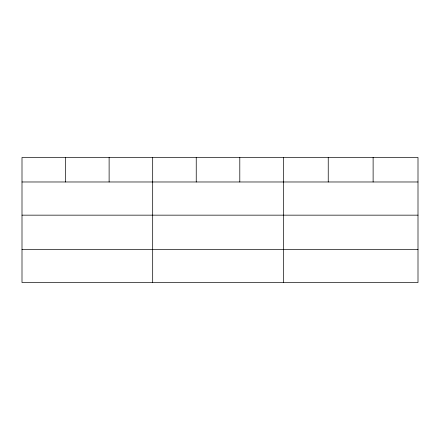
<?xml version="1.0" encoding="UTF-8"?>
<svg xmlns="http://www.w3.org/2000/svg" width="440" height="440" viewBox="0 0 440 440"><rect width="100%" height="100%" fill="white"/><g stroke="black" fill="none" stroke-linecap="round" stroke-linejoin="round"><path stroke-width="0.66" d="M418 215.16L418 157.465L22 157.465L22 282.535L418 282.535L418 215.16L22 215.16M22 181.979L418 181.979M22 249.354L418 249.354M373.12 157.465L373.12 181.979M328.24 157.465L328.24 181.979M283.36 157.465L283.36 282.535M239.8 157.465L239.8 181.979M196.24 157.465L196.24 181.979M152.68 157.465L152.68 282.535M109.12 157.465L109.12 181.979M65.56 157.465L65.56 181.979"/></g></svg>
